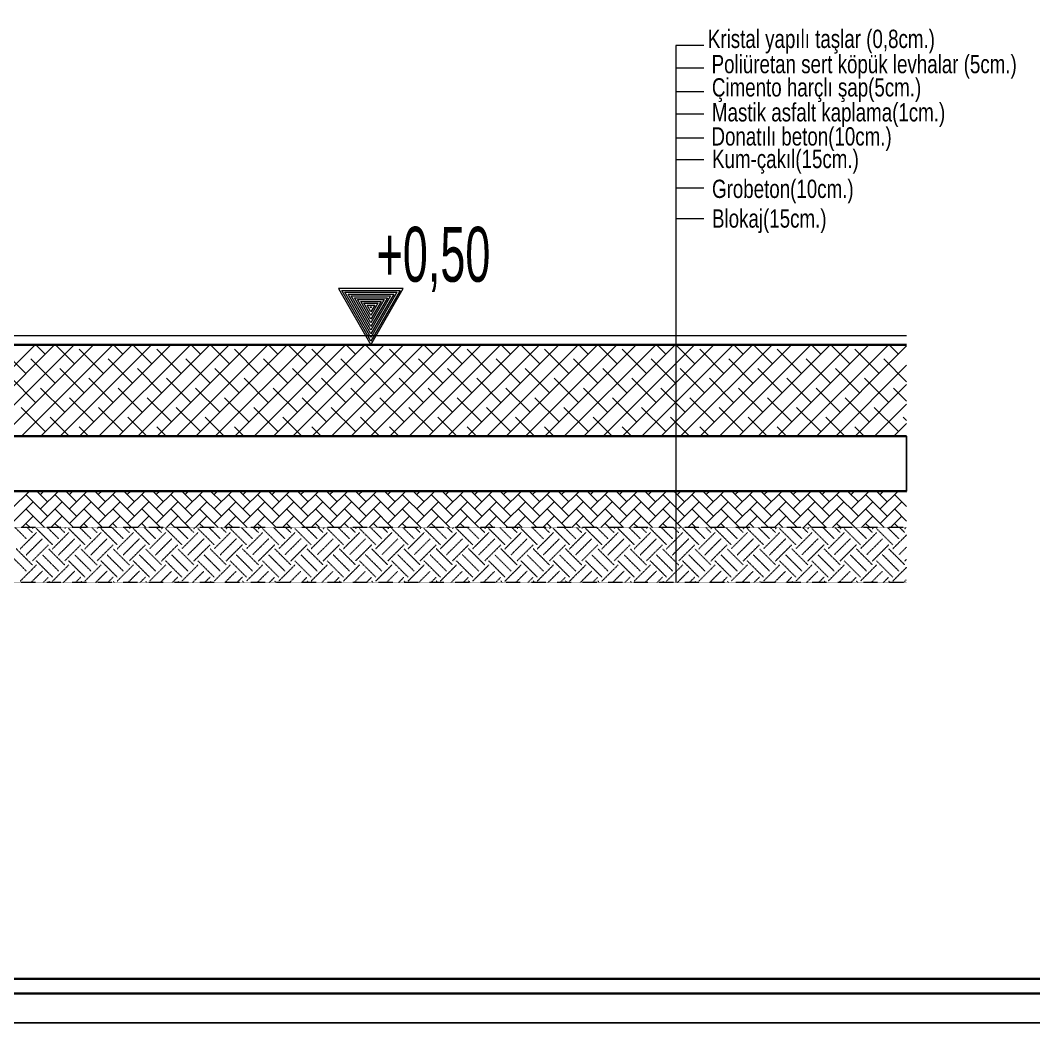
# Model space of a CAD drawing. Extents: x 775040 to 808375, y 4159409 to 4163651.
# Drawn here: x 805456 to 806150, y 4159409 to 4160094 of the extents above; entities that cross this region are included whole.
import ezdxf

# ---------------------------------------------------------------- set-up
doc = ezdxf.new("R2010")
doc.units = 0
doc.header["$MEASUREMENT"] = 0
doc.linetypes.add('DASHED2', pattern=[0.1875, 0.125, -0.0625])
for name, color, linetype, lineweight in [('25yazi', 255, 'Continuous', 15), ('KALIN', 30, 'Continuous', 18), ('P-HatchLight', 200, 'Continuous', 5), ('P-Levels', 240, 'Continuous', 20), ('P-Oklar', 31, 'Continuous', 18), ('Z_antet', 31, 'Continuous', 30), ('Z_g3', 3, 'Continuous', 13), ('Z_iç ölçü dikey', 111, 'Continuous', 25), ('Z_kesit döşeme', 5, 'Continuous', 30), ('Z_sıva', 241, 'Continuous', 5), ('Z_tarama', 8, 'Continuous', 5)]:
    doc.layers.add(name, color=color, linetype=linetype, lineweight=lineweight)
doc.layers.add('kot', color=4, linetype='Continuous')
doc.styles.add('10', font='swisscl.ttf', dxfattribs={"height": 10})
doc.styles.add('50', font='swisscl.ttf', dxfattribs={"height": 50})

# ---------------------------------------------------------------- blocks, each defined once
blk = doc.blocks.new('KOTLAMAGORUNUS KESITTE')
at = {"layer": 'P-HatchLight'}
for points in [[(0.1521, 0.1484), (0.0722, 0.01), (-0.0077, 0.1484)], [(0.1434, 0.1434), (0.0722, 0.02), (0.0009, 0.1434)], [(0.1348, 0.1384), (0.0722, 0.03), (0.0096, 0.1384)], [(0.1261, 0.1334), (0.0722, 0.04), (0.0183, 0.1334)], [(0.1175, 0.1284), (0.0722, 0.05), (0.0269, 0.1284)], [(0.1088, 0.1234), (0.0722, 0.06), (0.0356, 0.1234)], [(0.1001, 0.1184), (0.0722, 0.07), (0.0442, 0.1184)], [(0.0915, 0.1134), (0.0722, 0.08), (0.0529, 0.1134)], [(0.0828, 0.1084), (0.0722, 0.09), (0.0616, 0.1084)], [(0.0742, 0.1034), (0.0722, 0.1), (0.0702, 0.1034)]]:
    blk.add_lwpolyline(points, close=True, dxfattribs=at)
at = {"layer": 'P-Oklar', "color": 2, "ltscale": 0.5}
blk.add_line((0, 0), (0.7795, 0), dxfattribs=at)
blk.add_lwpolyline([(-0.0164, 0.1534), (0.0722, 0), (0.1608, 0.1534)], close=True, dxfattribs=at)
at = {"layer": 'P-Levels', "color": 7, "style": '50', "width": 0.8}
blk.add_attdef('%%P0.00', (-0.0314, 0.1775), '', height=0.15, dxfattribs=at)

msp = doc.modelspace()

# ---------------------------------------------------------------- linework, layer by layer
at = {"layer": 'KALIN'}
for p, q in [((801720.3, 4159408.75), (808375.4, 4159408.75)), ((808375.4, 4159408.75), (801740.3, 4159408.75))]:
    msp.add_line(p, q, dxfattribs=at)
at = {"layer": 'Z_antet'}
for p, q in [((801870.3, 4159438.75), (808375.4, 4159438.75)), ((808375.4, 4159428.75), (801860.3, 4159428.75))]:
    msp.add_line(p, q, dxfattribs=at)
at = {"layer": 'Z_g3'}
for p, q in [((805923.94, 4160076.75), (805904.75, 4160076.75)), ((805904.75, 4160076.75), (805904.75, 4159709.77)), ((805923.94, 4160061.4), (805904.75, 4160061.4)), ((805923.94, 4160045.15), (805904.75, 4160045.15)), ((805923.94, 4160029.81), (805904.75, 4160029.81)), ((805923.94, 4160013.39), (805904.75, 4160013.39)), ((805923.94, 4159998.64), (805904.75, 4159998.64)), ((805923.94, 4159979.33), (805904.75, 4159979.33)), ((805923.94, 4159958.29), (805904.75, 4159958.29))]:
    msp.add_line(p, q, dxfattribs=at)
at = {"layer": 'Z_iç ölçü dikey', "color": 5, "linetype": 'Continuous'}
msp.add_line((806062.59, 4159809.77), (806062.59, 4159772.27), dxfattribs=at)
at = {"layer": 'Z_kesit döşeme', "linetype": 'Continuous'}
msp.add_line((804893.76, 4159872.27), (806062.59, 4159872.27), dxfattribs=at)
msp.add_lwpolyline([(806062.59, 4159809.77), (802323.76, 4159809.77), (802323.76, 4159622.27), (802473.76, 4159622.27), (802473.76, 4159772.27), (803786.26, 4159772.27), (803786.26, 4159622.27), (803936.26, 4159622.27), (803936.26, 4159772.27), (804786.26, 4159772.27), (804786.26, 4159622.27), (804936.26, 4159622.27), (804936.26, 4159772.27), (806062.59, 4159772.27)], dxfattribs=at)
at = {"layer": 'Z_sıva', "linetype": 'Continuous'}
msp.add_lwpolyline([(806062.59, 4160536.02), (805921.46, 4160536.02), (804900.01, 4159892.25), (804900.01, 4159878.52), (806062.59, 4159878.52)], dxfattribs=at)
at = {"layer": 'Z_tarama'}
for p, q in [((805404.24, 4159809.77), (805466.74, 4159872.27)), ((805417.5, 4159809.77), (805480, 4159872.27)), ((805430.76, 4159809.77), (805493.26, 4159872.27)), ((805460.36, 4159852.62), (805443.78, 4159869.2)), ((805444.02, 4159809.77), (805506.52, 4159872.27)), ((805457.28, 4159809.77), (805519.78, 4159872.27)), ((805473.61, 4159865.88), (805467.22, 4159872.27)), ((805470.54, 4159809.77), (805533.04, 4159872.27)), ((805493.5, 4159859.25), (805480.48, 4159872.27)), ((805483.79, 4159809.77), (805546.29, 4159872.27)), ((805513.39, 4159852.62), (805496.82, 4159869.2)), ((805497.05, 4159809.77), (805559.55, 4159872.27)), ((805510.31, 4159809.77), (805572.81, 4159872.27)), ((805526.65, 4159865.88), (805520.26, 4159872.27)), ((805523.57, 4159809.77), (805586.07, 4159872.27)), ((805546.53, 4159859.25), (805533.52, 4159872.27)), ((805536.83, 4159809.77), (805599.33, 4159872.27)), ((805566.42, 4159852.62), (805549.85, 4159869.2)), ((805550.08, 4159809.77), (805612.58, 4159872.27)), ((805563.34, 4159809.77), (805625.84, 4159872.27)), ((805579.68, 4159865.88), (805573.29, 4159872.27)), ((805576.6, 4159809.77), (805639.1, 4159872.27)), ((805599.57, 4159859.25), (805586.55, 4159872.27)), ((805589.86, 4159809.77), (805652.36, 4159872.27)), ((805619.45, 4159852.62), (805602.88, 4159869.2)), ((805603.12, 4159809.77), (805665.62, 4159872.27)), ((805616.38, 4159809.77), (805678.88, 4159872.27)), ((805632.71, 4159865.88), (805626.32, 4159872.27)), ((805629.63, 4159809.77), (805692.13, 4159872.27)), ((805652.6, 4159859.25), (805639.58, 4159872.27)), ((805642.89, 4159809.77), (805705.39, 4159872.27)), ((805672.49, 4159852.62), (805655.91, 4159869.2)), ((805656.15, 4159809.77), (805718.65, 4159872.27)), ((805669.41, 4159809.77), (805731.91, 4159872.27)), ((805685.75, 4159865.88), (805679.36, 4159872.27)), ((805682.67, 4159809.77), (805745.17, 4159872.27)), ((805705.63, 4159859.25), (805692.62, 4159872.27)), ((805695.93, 4159809.77), (805758.43, 4159872.27)), ((805725.52, 4159852.62), (805708.95, 4159869.2)), ((805709.18, 4159809.77), (805771.68, 4159872.27)), ((805722.44, 4159809.77), (805784.94, 4159872.27)), ((805738.78, 4159865.88), (805732.39, 4159872.27)), ((805735.7, 4159809.77), (805798.2, 4159872.27)), ((805758.67, 4159859.25), (805745.65, 4159872.27)), ((805748.96, 4159809.77), (805811.46, 4159872.27)), ((805778.55, 4159852.62), (805761.98, 4159869.2)), ((805762.22, 4159809.77), (805824.72, 4159872.27)), ((805775.47, 4159809.77), (805837.97, 4159872.27)), ((805791.81, 4159865.88), (805785.42, 4159872.27)), ((805788.73, 4159809.77), (805851.23, 4159872.27)), ((805811.7, 4159859.25), (805798.68, 4159872.27)), ((805801.99, 4159809.77), (805864.49, 4159872.27)), ((805831.59, 4159852.62), (805815.01, 4159869.2)), ((805815.25, 4159809.77), (805877.75, 4159872.27)), ((805828.51, 4159809.77), (805891.01, 4159872.27)), ((805844.84, 4159865.88), (805838.46, 4159872.27)), ((805841.77, 4159809.77), (805904.27, 4159872.27)), ((805864.73, 4159859.25), (805851.71, 4159872.27)), ((805855.02, 4159809.77), (805917.52, 4159872.27)), ((805884.62, 4159852.62), (805868.05, 4159869.2)), ((805868.28, 4159809.77), (805930.78, 4159872.27)), ((805881.54, 4159809.77), (805944.04, 4159872.27)), ((805897.88, 4159865.88), (805891.49, 4159872.27)), ((805894.8, 4159809.77), (805957.3, 4159872.27)), ((805917.76, 4159859.25), (805904.75, 4159872.27)), ((805908.06, 4159809.77), (805970.56, 4159872.27)), ((805937.65, 4159852.62), (805921.08, 4159869.2)), ((805921.32, 4159809.77), (805983.82, 4159872.27)), ((805934.57, 4159809.77), (805997.07, 4159872.27)), ((805950.91, 4159865.88), (805944.52, 4159872.27)), ((805947.83, 4159809.77), (806010.33, 4159872.27)), ((805970.8, 4159859.25), (805957.78, 4159872.27)), ((805961.09, 4159809.77), (806023.59, 4159872.27)), ((805990.69, 4159852.62), (805974.11, 4159869.2)), ((805974.35, 4159809.77), (806036.85, 4159872.27)), ((805987.61, 4159809.77), (806050.11, 4159872.27)), ((806003.94, 4159865.88), (805997.55, 4159872.27)), ((806000.87, 4159809.77), (806062.59, 4159871.5)), ((806023.83, 4159859.25), (806010.81, 4159872.27)), ((806043.72, 4159852.62), (806027.15, 4159869.2)), ((806056.98, 4159865.88), (806050.59, 4159872.27)), ((805480.24, 4159845.99), (805463.67, 4159862.57)), ((805533.28, 4159845.99), (805516.7, 4159862.57)), ((805586.31, 4159845.99), (805569.74, 4159862.57)), ((805639.34, 4159845.99), (805622.77, 4159862.57)), ((805692.37, 4159845.99), (805675.8, 4159862.57)), ((805745.41, 4159845.99), (805728.83, 4159862.57)), ((805798.44, 4159845.99), (805781.87, 4159862.57)), ((805851.47, 4159845.99), (805834.9, 4159862.57)), ((805904.51, 4159845.99), (805887.93, 4159862.57)), ((805957.54, 4159845.99), (805940.97, 4159862.57)), ((806010.57, 4159845.99), (805994, 4159862.57)), ((806062.59, 4159847.01), (806047.03, 4159862.57)), ((805500.13, 4159839.36), (805483.56, 4159855.94)), ((805553.16, 4159839.36), (805536.59, 4159855.94)), ((805606.2, 4159839.36), (805589.62, 4159855.94)), ((805659.23, 4159839.36), (805642.66, 4159855.94)), ((805712.26, 4159839.36), (805695.69, 4159855.94)), ((805765.3, 4159839.36), (805748.72, 4159855.94)), ((805818.33, 4159839.36), (805801.76, 4159855.94)), ((805871.36, 4159839.36), (805854.79, 4159855.94)), ((805924.39, 4159839.36), (805907.82, 4159855.94)), ((805977.43, 4159839.36), (805960.85, 4159855.94)), ((806030.46, 4159839.36), (806013.89, 4159855.94)), ((806014.12, 4159809.77), (806062.59, 4159858.24)), ((805466.98, 4159832.73), (805450.41, 4159849.31)), ((805520.02, 4159832.73), (805503.44, 4159849.31)), ((805573.05, 4159832.73), (805556.48, 4159849.31)), ((805626.08, 4159832.73), (805609.51, 4159849.31)), ((805679.12, 4159832.73), (805662.54, 4159849.31)), ((805732.15, 4159832.73), (805715.58, 4159849.31)), ((805785.18, 4159832.73), (805768.61, 4159849.31)), ((805838.22, 4159832.73), (805821.64, 4159849.31)), ((805891.25, 4159832.73), (805874.68, 4159849.31)), ((805944.28, 4159832.73), (805927.71, 4159849.31)), ((805997.31, 4159832.73), (805980.74, 4159849.31)), ((806050.35, 4159832.73), (806033.77, 4159849.31)), ((805486.87, 4159826.11), (805470.3, 4159842.68)), ((805539.9, 4159826.11), (805523.33, 4159842.68)), ((805592.94, 4159826.11), (805576.36, 4159842.68)), ((805645.97, 4159826.11), (805629.4, 4159842.68)), ((805699, 4159826.11), (805682.43, 4159842.68)), ((805752.04, 4159826.11), (805735.46, 4159842.68)), ((805805.07, 4159826.11), (805788.5, 4159842.68)), ((805858.1, 4159826.11), (805841.53, 4159842.68)), ((805911.14, 4159826.11), (805894.56, 4159842.68)), ((805964.17, 4159826.11), (805947.6, 4159842.68)), ((806017.2, 4159826.11), (806000.63, 4159842.68)), ((806027.38, 4159809.77), (806062.59, 4159844.98)), ((806062.59, 4159833.75), (806053.66, 4159842.68)), ((805506.76, 4159819.48), (805490.19, 4159836.05)), ((805559.79, 4159819.48), (805543.22, 4159836.05)), ((805612.83, 4159819.48), (805596.25, 4159836.05)), ((805665.86, 4159819.48), (805649.29, 4159836.05)), ((805718.89, 4159819.48), (805702.32, 4159836.05)), ((805771.92, 4159819.48), (805755.35, 4159836.05)), ((805824.96, 4159819.48), (805808.38, 4159836.05)), ((805877.99, 4159819.48), (805861.42, 4159836.05)), ((805931.02, 4159819.48), (805914.45, 4159836.05)), ((805984.06, 4159819.48), (805967.48, 4159836.05)), ((806037.09, 4159819.48), (806020.52, 4159836.05)), ((806040.64, 4159809.77), (806062.59, 4159831.72)), ((805473.61, 4159812.85), (805457.04, 4159829.42)), ((805526.65, 4159812.85), (805510.07, 4159829.42)), ((805579.68, 4159812.85), (805563.11, 4159829.42)), ((805632.71, 4159812.85), (805616.14, 4159829.42)), ((805685.75, 4159812.85), (805669.17, 4159829.42)), ((805738.78, 4159812.85), (805722.21, 4159829.42)), ((805791.81, 4159812.85), (805775.24, 4159829.42)), ((805844.84, 4159812.85), (805828.27, 4159829.42)), ((805897.88, 4159812.85), (805881.3, 4159829.42)), ((805950.91, 4159812.85), (805934.34, 4159829.42)), ((806003.94, 4159812.85), (805987.37, 4159829.42)), ((806056.98, 4159812.85), (806040.4, 4159829.42)), ((805489.95, 4159809.77), (805476.93, 4159822.79)), ((805542.98, 4159809.77), (805529.96, 4159822.79)), ((805596.02, 4159809.77), (805582.99, 4159822.79)), ((805649.05, 4159809.77), (805636.03, 4159822.79)), ((805702.08, 4159809.77), (805689.06, 4159822.79)), ((805755.12, 4159809.77), (805742.09, 4159822.79)), ((805808.15, 4159809.77), (805795.13, 4159822.79)), ((805861.18, 4159809.77), (805848.16, 4159822.79)), ((805914.21, 4159809.77), (805901.19, 4159822.79)), ((805967.25, 4159809.77), (805954.23, 4159822.79)), ((806020.28, 4159809.77), (806007.26, 4159822.79)), ((806053.9, 4159809.77), (806062.59, 4159818.46)), ((806062.59, 4159820.49), (806060.29, 4159822.79)), ((805503.21, 4159809.77), (805496.82, 4159816.16)), ((805556.24, 4159809.77), (805549.85, 4159816.16)), ((805609.27, 4159809.77), (805602.88, 4159816.16)), ((805662.31, 4159809.77), (805655.91, 4159816.16)), ((805715.34, 4159809.77), (805708.95, 4159816.16)), ((805768.37, 4159809.77), (805761.98, 4159816.16)), ((805821.41, 4159809.77), (805815.01, 4159816.16)), ((805874.44, 4159809.77), (805868.05, 4159816.16)), ((805927.47, 4159809.77), (805921.08, 4159816.16)), ((805980.51, 4159809.77), (805974.11, 4159816.16)), ((806033.54, 4159809.77), (806027.15, 4159816.16))]:
    msp.add_line(p, q, dxfattribs=at)
at = {"layer": 'Z_tarama', "ltscale": 50}
for p, q in [((805450.46, 4159759.99), (805462.73, 4159772.27)), ((805475.2, 4159755.04), (805460.36, 4159769.89)), ((805475.2, 4159764.94), (805467.88, 4159772.27)), ((805470.25, 4159769.89), (805472.63, 4159772.27)), ((805470.25, 4159759.99), (805482.53, 4159772.27)), ((805495, 4159755.04), (805480.15, 4159769.89)), ((805495, 4159764.94), (805487.68, 4159772.27)), ((805490.05, 4159769.89), (805492.43, 4159772.27)), ((805490.05, 4159759.99), (805502.33, 4159772.27)), ((805514.8, 4159755.04), (805499.95, 4159769.89)), ((805514.8, 4159764.94), (805507.47, 4159772.27)), ((805509.85, 4159769.89), (805512.23, 4159772.27)), ((805509.85, 4159759.99), (805522.13, 4159772.27)), ((805534.6, 4159755.04), (805519.75, 4159769.89)), ((805534.6, 4159764.94), (805527.27, 4159772.27)), ((805529.65, 4159769.89), (805532.03, 4159772.27)), ((805529.65, 4159759.99), (805541.93, 4159772.27)), ((805554.4, 4159755.04), (805539.55, 4159769.89)), ((805554.4, 4159764.94), (805547.07, 4159772.27)), ((805549.45, 4159769.89), (805551.83, 4159772.27)), ((805549.45, 4159759.99), (805561.73, 4159772.27)), ((805574.2, 4159755.04), (805559.35, 4159769.89)), ((805574.2, 4159764.94), (805566.87, 4159772.27)), ((805569.25, 4159769.89), (805571.63, 4159772.27)), ((805569.25, 4159759.99), (805581.53, 4159772.27)), ((805594, 4159755.04), (805579.15, 4159769.89)), ((805594, 4159764.94), (805586.67, 4159772.27)), ((805589.05, 4159769.89), (805591.43, 4159772.27)), ((805589.05, 4159759.99), (805601.33, 4159772.27)), ((805613.8, 4159755.04), (805598.95, 4159769.89)), ((805613.8, 4159764.94), (805606.47, 4159772.27)), ((805608.85, 4159769.89), (805611.23, 4159772.27)), ((805608.85, 4159759.99), (805621.13, 4159772.27)), ((805633.6, 4159755.04), (805618.75, 4159769.89)), ((805633.6, 4159764.94), (805626.27, 4159772.27)), ((805628.65, 4159769.89), (805631.03, 4159772.27)), ((805628.65, 4159759.99), (805640.92, 4159772.27)), ((805653.4, 4159755.04), (805638.55, 4159769.89)), ((805653.4, 4159764.94), (805646.07, 4159772.27)), ((805648.45, 4159769.89), (805650.82, 4159772.27)), ((805648.45, 4159759.99), (805660.72, 4159772.27)), ((805673.19, 4159755.04), (805658.35, 4159769.89)), ((805673.19, 4159764.94), (805665.87, 4159772.27)), ((805668.24, 4159769.89), (805670.62, 4159772.27)), ((805668.24, 4159759.99), (805680.52, 4159772.27)), ((805692.99, 4159755.04), (805678.14, 4159769.89)), ((805692.99, 4159764.94), (805685.67, 4159772.27)), ((805688.04, 4159769.89), (805690.42, 4159772.27)), ((805688.04, 4159759.99), (805700.32, 4159772.27)), ((805712.79, 4159755.04), (805697.94, 4159769.89)), ((805712.79, 4159764.94), (805705.46, 4159772.27)), ((805707.84, 4159769.89), (805710.22, 4159772.27)), ((805707.84, 4159759.99), (805720.12, 4159772.27)), ((805732.59, 4159755.04), (805717.74, 4159769.89)), ((805732.59, 4159764.94), (805725.26, 4159772.27)), ((805727.64, 4159769.89), (805730.02, 4159772.27)), ((805727.64, 4159759.99), (805739.92, 4159772.27)), ((805752.39, 4159755.04), (805737.54, 4159769.89)), ((805752.39, 4159764.94), (805745.06, 4159772.27)), ((805747.44, 4159769.89), (805749.82, 4159772.27)), ((805747.44, 4159759.99), (805759.72, 4159772.27)), ((805772.19, 4159755.04), (805757.34, 4159769.89)), ((805772.19, 4159764.94), (805764.86, 4159772.27)), ((805767.24, 4159769.89), (805769.62, 4159772.27)), ((805767.24, 4159759.99), (805779.52, 4159772.27)), ((805791.99, 4159755.04), (805777.14, 4159769.89)), ((805791.99, 4159764.94), (805784.66, 4159772.27)), ((805787.04, 4159769.89), (805789.42, 4159772.27)), ((805787.04, 4159759.99), (805799.32, 4159772.27)), ((805811.79, 4159755.04), (805796.94, 4159769.89)), ((805811.79, 4159764.94), (805804.46, 4159772.27)), ((805806.84, 4159769.89), (805809.22, 4159772.27)), ((805806.84, 4159759.99), (805819.12, 4159772.27)), ((805831.59, 4159755.04), (805816.74, 4159769.89)), ((805831.59, 4159764.94), (805824.26, 4159772.27)), ((805826.64, 4159769.89), (805829.01, 4159772.27)), ((805826.64, 4159759.99), (805838.91, 4159772.27)), ((805851.39, 4159755.04), (805836.54, 4159769.89)), ((805851.39, 4159764.94), (805844.06, 4159772.27)), ((805846.44, 4159769.89), (805848.81, 4159772.27)), ((805846.44, 4159759.99), (805858.71, 4159772.27)), ((805871.18, 4159755.04), (805856.34, 4159769.89)), ((805871.18, 4159764.94), (805863.86, 4159772.27)), ((805866.23, 4159769.89), (805868.61, 4159772.27)), ((805866.23, 4159759.99), (805878.51, 4159772.27)), ((805890.98, 4159755.04), (805876.13, 4159769.89)), ((805890.98, 4159764.94), (805883.66, 4159772.27)), ((805886.03, 4159769.89), (805888.41, 4159772.27)), ((805886.03, 4159759.99), (805898.31, 4159772.27)), ((805910.78, 4159755.04), (805895.93, 4159769.89)), ((805910.78, 4159764.94), (805903.45, 4159772.27)), ((805905.83, 4159769.89), (805908.21, 4159772.27)), ((805905.83, 4159759.99), (805918.11, 4159772.27)), ((805930.58, 4159755.04), (805915.73, 4159769.89)), ((805930.58, 4159764.94), (805923.25, 4159772.27)), ((805925.63, 4159769.89), (805928.01, 4159772.27)), ((805925.63, 4159759.99), (805937.91, 4159772.27)), ((805950.38, 4159755.04), (805935.53, 4159769.89)), ((805950.38, 4159764.94), (805943.05, 4159772.27)), ((805945.43, 4159769.89), (805947.81, 4159772.27)), ((805945.43, 4159759.99), (805957.71, 4159772.27)), ((805970.18, 4159755.04), (805955.33, 4159769.89)), ((805970.18, 4159764.94), (805962.85, 4159772.27)), ((805965.23, 4159769.89), (805967.61, 4159772.27)), ((805965.23, 4159759.99), (805977.51, 4159772.27)), ((805989.98, 4159755.04), (805975.13, 4159769.89)), ((805989.98, 4159764.94), (805982.65, 4159772.27)), ((805985.03, 4159769.89), (805987.41, 4159772.27)), ((805985.03, 4159759.99), (805997.31, 4159772.27)), ((806009.78, 4159755.04), (805994.93, 4159769.89)), ((806009.78, 4159764.94), (806002.45, 4159772.27)), ((806004.83, 4159769.89), (806007.21, 4159772.27)), ((806004.83, 4159759.99), (806017.11, 4159772.27)), ((806029.58, 4159755.04), (806014.73, 4159769.89)), ((806029.58, 4159764.94), (806022.25, 4159772.27)), ((806024.63, 4159769.89), (806027, 4159772.27)), ((806024.63, 4159759.99), (806036.9, 4159772.27)), ((806049.38, 4159755.04), (806034.53, 4159769.89)), ((806049.38, 4159764.94), (806042.05, 4159772.27)), ((806044.43, 4159769.89), (806046.8, 4159772.27)), ((806044.43, 4159759.99), (806056.7, 4159772.27)), ((806062.59, 4159761.62), (806054.32, 4159769.89)), ((806062.59, 4159771.52), (806061.85, 4159772.27)), ((805450.46, 4159750.09), (805465.3, 4159764.94)), ((805470.25, 4159750.09), (805485.1, 4159764.94)), ((805490.05, 4159750.09), (805504.9, 4159764.94)), ((805509.85, 4159750.09), (805524.7, 4159764.94)), ((805529.65, 4159750.09), (805544.5, 4159764.94)), ((805549.45, 4159750.09), (805564.3, 4159764.94)), ((805569.25, 4159750.09), (805584.1, 4159764.94)), ((805589.05, 4159750.09), (805603.9, 4159764.94)), ((805608.85, 4159750.09), (805623.7, 4159764.94)), ((805628.65, 4159750.09), (805643.5, 4159764.94)), ((805648.45, 4159750.09), (805663.29, 4159764.94)), ((805668.24, 4159750.09), (805683.09, 4159764.94)), ((805688.04, 4159750.09), (805702.89, 4159764.94)), ((805707.84, 4159750.09), (805722.69, 4159764.94)), ((805727.64, 4159750.09), (805742.49, 4159764.94)), ((805747.44, 4159750.09), (805762.29, 4159764.94)), ((805767.24, 4159750.09), (805782.09, 4159764.94)), ((805787.04, 4159750.09), (805801.89, 4159764.94)), ((805806.84, 4159750.09), (805821.69, 4159764.94)), ((805826.64, 4159750.09), (805841.49, 4159764.94)), ((805846.44, 4159750.09), (805861.28, 4159764.94)), ((805866.23, 4159750.09), (805881.08, 4159764.94)), ((805886.03, 4159750.09), (805900.88, 4159764.94)), ((805905.83, 4159750.09), (805920.68, 4159764.94)), ((805925.63, 4159750.09), (805940.48, 4159764.94)), ((805945.43, 4159750.09), (805960.28, 4159764.94)), ((805965.23, 4159750.09), (805980.08, 4159764.94)), ((805985.03, 4159750.09), (805999.88, 4159764.94)), ((806004.83, 4159750.09), (806019.68, 4159764.94)), ((806024.63, 4159750.09), (806039.48, 4159764.94)), ((806044.43, 4159750.09), (806059.27, 4159764.94)), ((805473.08, 4159747.27), (805460.36, 4159759.99)), ((805492.88, 4159747.27), (805480.15, 4159759.99)), ((805512.68, 4159747.27), (805499.95, 4159759.99)), ((805532.47, 4159747.27), (805519.75, 4159759.99)), ((805552.27, 4159747.27), (805539.55, 4159759.99)), ((805572.07, 4159747.27), (805559.35, 4159759.99)), ((805591.87, 4159747.27), (805579.15, 4159759.99)), ((805611.67, 4159747.27), (805598.95, 4159759.99)), ((805631.47, 4159747.27), (805618.75, 4159759.99)), ((805651.27, 4159747.27), (805638.55, 4159759.99)), ((805671.07, 4159747.27), (805658.35, 4159759.99)), ((805690.87, 4159747.27), (805678.14, 4159759.99)), ((805710.67, 4159747.27), (805697.94, 4159759.99)), ((805730.46, 4159747.27), (805717.74, 4159759.99)), ((805750.26, 4159747.27), (805737.54, 4159759.99)), ((805770.06, 4159747.27), (805757.34, 4159759.99)), ((805789.86, 4159747.27), (805777.14, 4159759.99)), ((805809.66, 4159747.27), (805796.94, 4159759.99)), ((805829.46, 4159747.27), (805816.74, 4159759.99)), ((805849.26, 4159747.27), (805836.54, 4159759.99)), ((805869.06, 4159747.27), (805856.34, 4159759.99)), ((805888.86, 4159747.27), (805876.13, 4159759.99)), ((805908.66, 4159747.27), (805895.93, 4159759.99)), ((805928.45, 4159747.27), (805915.73, 4159759.99)), ((805948.25, 4159747.27), (805935.53, 4159759.99)), ((805968.05, 4159747.27), (805955.33, 4159759.99)), ((805987.85, 4159747.27), (805975.13, 4159759.99)), ((806007.65, 4159747.27), (805994.93, 4159759.99)), ((806027.45, 4159747.27), (806014.73, 4159759.99)), ((806047.25, 4159747.27), (806034.53, 4159759.99)), ((806062.59, 4159751.72), (806054.32, 4159759.99)), ((805457.53, 4159747.27), (805465.3, 4159755.04)), ((805463.18, 4159747.27), (805460.36, 4159750.09)), ((805477.33, 4159747.27), (805485.1, 4159755.04)), ((805482.98, 4159747.27), (805480.15, 4159750.09)), ((805497.13, 4159747.27), (805504.9, 4159755.04)), ((805502.78, 4159747.27), (805499.95, 4159750.09)), ((805516.93, 4159747.27), (805524.7, 4159755.04)), ((805522.57, 4159747.27), (805519.75, 4159750.09)), ((805536.73, 4159747.27), (805544.5, 4159755.04)), ((805542.37, 4159747.27), (805539.55, 4159750.09)), ((805556.53, 4159747.27), (805564.3, 4159755.04)), ((805562.17, 4159747.27), (805559.35, 4159750.09)), ((805576.33, 4159747.27), (805584.1, 4159755.04)), ((805581.97, 4159747.27), (805579.15, 4159750.09)), ((805596.13, 4159747.27), (805603.9, 4159755.04)), ((805601.77, 4159747.27), (805598.95, 4159750.09)), ((805615.92, 4159747.27), (805623.7, 4159755.04)), ((805621.57, 4159747.27), (805618.75, 4159750.09)), ((805635.72, 4159747.27), (805643.5, 4159755.04)), ((805641.37, 4159747.27), (805638.55, 4159750.09)), ((805655.52, 4159747.27), (805663.29, 4159755.04)), ((805661.17, 4159747.27), (805658.35, 4159750.09)), ((805675.32, 4159747.27), (805683.09, 4159755.04)), ((805680.97, 4159747.27), (805678.14, 4159750.09)), ((805695.12, 4159747.27), (805702.89, 4159755.04)), ((805700.77, 4159747.27), (805697.94, 4159750.09)), ((805714.92, 4159747.27), (805722.69, 4159755.04)), ((805720.56, 4159747.27), (805717.74, 4159750.09)), ((805734.72, 4159747.27), (805742.49, 4159755.04)), ((805740.36, 4159747.27), (805737.54, 4159750.09)), ((805754.52, 4159747.27), (805762.29, 4159755.04)), ((805760.16, 4159747.27), (805757.34, 4159750.09)), ((805774.32, 4159747.27), (805782.09, 4159755.04)), ((805779.96, 4159747.27), (805777.14, 4159750.09)), ((805794.12, 4159747.27), (805801.89, 4159755.04)), ((805799.76, 4159747.27), (805796.94, 4159750.09)), ((805813.91, 4159747.27), (805821.69, 4159755.04)), ((805819.56, 4159747.27), (805816.74, 4159750.09)), ((805833.71, 4159747.27), (805841.49, 4159755.04)), ((805839.36, 4159747.27), (805836.54, 4159750.09)), ((805853.51, 4159747.27), (805861.28, 4159755.04)), ((805859.16, 4159747.27), (805856.34, 4159750.09)), ((805873.31, 4159747.27), (805881.08, 4159755.04)), ((805878.96, 4159747.27), (805876.13, 4159750.09)), ((805893.11, 4159747.27), (805900.88, 4159755.04)), ((805898.76, 4159747.27), (805895.93, 4159750.09)), ((805912.91, 4159747.27), (805920.68, 4159755.04)), ((805918.55, 4159747.27), (805915.73, 4159750.09)), ((805932.71, 4159747.27), (805940.48, 4159755.04)), ((805938.35, 4159747.27), (805935.53, 4159750.09)), ((805952.51, 4159747.27), (805960.28, 4159755.04)), ((805958.15, 4159747.27), (805955.33, 4159750.09)), ((805972.31, 4159747.27), (805980.08, 4159755.04)), ((805977.95, 4159747.27), (805975.13, 4159750.09)), ((805992.11, 4159747.27), (805999.88, 4159755.04)), ((805997.75, 4159747.27), (805994.93, 4159750.09)), ((806011.9, 4159747.27), (806019.68, 4159755.04)), ((806017.55, 4159747.27), (806014.73, 4159750.09)), ((806031.7, 4159747.27), (806039.48, 4159755.04)), ((806037.35, 4159747.27), (806034.53, 4159750.09)), ((806051.5, 4159747.27), (806059.27, 4159755.04)), ((806057.15, 4159747.27), (806054.32, 4159750.09))]:
    msp.add_line(p, q, dxfattribs=at)
at = {"layer": 'Z_tarama', "linetype": 'DASHED2'}
for p, q in [((806062.59, 4159747.27), (804936.26, 4159747.27)), ((805460.63, 4159739.65), (805453.01, 4159747.27)), ((805456.49, 4159732.75), (805467.54, 4159743.79)), ((805464.77, 4159743.79), (805461.3, 4159747.27)), ((805464.77, 4159746.56), (805465.49, 4159747.27)), ((805478.59, 4159735.51), (805467.54, 4159746.56)), ((805482.73, 4159739.65), (805475.11, 4159747.27)), ((805478.59, 4159732.75), (805489.63, 4159743.79)), ((805486.87, 4159743.79), (805483.4, 4159747.27)), ((805486.87, 4159746.56), (805487.58, 4159747.27)), ((805500.68, 4159735.51), (805489.63, 4159746.56)), ((805504.83, 4159739.65), (805497.21, 4159747.27)), ((805500.68, 4159732.75), (805511.73, 4159743.79)), ((805508.97, 4159743.79), (805505.49, 4159747.27)), ((805508.97, 4159746.56), (805509.68, 4159747.27)), ((805522.78, 4159735.51), (805511.73, 4159746.56)), ((805526.92, 4159739.65), (805519.3, 4159747.27)), ((805522.78, 4159732.75), (805533.83, 4159743.79)), ((805531.07, 4159743.79), (805527.59, 4159747.27)), ((805531.07, 4159746.56), (805531.78, 4159747.27)), ((805544.88, 4159735.51), (805533.83, 4159746.56)), ((805549.02, 4159739.65), (805541.4, 4159747.27)), ((805544.88, 4159732.75), (805555.93, 4159743.79)), ((805553.16, 4159743.79), (805549.69, 4159747.27)), ((805553.16, 4159746.56), (805553.88, 4159747.27)), ((805566.97, 4159735.51), (805555.93, 4159746.56)), ((805571.12, 4159739.65), (805563.5, 4159747.27)), ((805566.97, 4159732.75), (805578.02, 4159743.79)), ((805575.26, 4159743.79), (805571.79, 4159747.27)), ((805575.26, 4159746.56), (805575.97, 4159747.27)), ((805589.07, 4159735.51), (805578.02, 4159746.56)), ((805593.21, 4159739.65), (805585.6, 4159747.27)), ((805589.07, 4159732.75), (805600.12, 4159743.79)), ((805597.36, 4159743.79), (805593.88, 4159747.27)), ((805597.36, 4159746.56), (805598.07, 4159747.27)), ((805611.17, 4159735.51), (805600.12, 4159746.56)), ((805615.31, 4159739.65), (805607.69, 4159747.27)), ((805611.17, 4159732.75), (805622.22, 4159743.79)), ((805619.45, 4159743.79), (805615.98, 4159747.27)), ((805619.45, 4159746.56), (805620.17, 4159747.27)), ((805633.26, 4159735.51), (805622.22, 4159746.56)), ((805637.41, 4159739.65), (805629.79, 4159747.27)), ((805633.26, 4159732.75), (805644.31, 4159743.79)), ((805641.55, 4159743.79), (805638.08, 4159747.27)), ((805641.55, 4159746.56), (805642.26, 4159747.27)), ((805655.36, 4159735.51), (805644.31, 4159746.56)), ((805659.51, 4159739.65), (805651.89, 4159747.27)), ((805655.36, 4159732.75), (805666.41, 4159743.79)), ((805663.65, 4159743.79), (805660.17, 4159747.27)), ((805663.65, 4159746.56), (805664.36, 4159747.27)), ((805677.46, 4159735.51), (805666.41, 4159746.56)), ((805681.6, 4159739.65), (805673.98, 4159747.27)), ((805677.46, 4159732.75), (805688.51, 4159743.79)), ((805685.75, 4159743.79), (805682.27, 4159747.27)), ((805685.75, 4159746.56), (805686.46, 4159747.27)), ((805699.56, 4159735.51), (805688.51, 4159746.56)), ((805703.7, 4159739.65), (805696.08, 4159747.27)), ((805699.56, 4159732.75), (805710.6, 4159743.79)), ((805707.84, 4159743.79), (805704.37, 4159747.27)), ((805707.84, 4159746.56), (805708.56, 4159747.27)), ((805721.65, 4159735.51), (805710.6, 4159746.56)), ((805725.8, 4159739.65), (805718.18, 4159747.27)), ((805721.65, 4159732.75), (805732.7, 4159743.79)), ((805729.94, 4159743.79), (805726.46, 4159747.27)), ((805729.94, 4159746.56), (805730.65, 4159747.27)), ((805743.75, 4159735.51), (805732.7, 4159746.56)), ((805747.89, 4159739.65), (805740.28, 4159747.27)), ((805743.75, 4159732.75), (805754.8, 4159743.79)), ((805752.04, 4159743.79), (805748.56, 4159747.27)), ((805752.04, 4159746.56), (805752.75, 4159747.27)), ((805765.85, 4159735.51), (805754.8, 4159746.56)), ((805769.99, 4159739.65), (805762.37, 4159747.27)), ((805765.85, 4159732.75), (805776.9, 4159743.79)), ((805774.13, 4159743.79), (805770.66, 4159747.27)), ((805774.13, 4159746.56), (805774.85, 4159747.27)), ((805787.94, 4159735.51), (805776.9, 4159746.56)), ((805792.09, 4159739.65), (805784.47, 4159747.27)), ((805787.94, 4159732.75), (805798.99, 4159743.79)), ((805796.23, 4159743.79), (805792.76, 4159747.27)), ((805796.23, 4159746.56), (805796.94, 4159747.27)), ((805810.04, 4159735.51), (805798.99, 4159746.56)), ((805814.18, 4159739.65), (805806.57, 4159747.27)), ((805810.04, 4159732.75), (805821.09, 4159743.79)), ((805818.33, 4159743.79), (805814.85, 4159747.27)), ((805818.33, 4159746.56), (805819.04, 4159747.27)), ((805832.14, 4159735.51), (805821.09, 4159746.56)), ((805836.28, 4159739.65), (805828.66, 4159747.27)), ((805832.14, 4159732.75), (805843.19, 4159743.79)), ((805840.43, 4159743.79), (805836.95, 4159747.27)), ((805840.43, 4159746.56), (805841.14, 4159747.27)), ((805854.24, 4159735.51), (805843.19, 4159746.56)), ((805858.38, 4159739.65), (805850.76, 4159747.27)), ((805854.24, 4159732.75), (805865.28, 4159743.79)), ((805862.52, 4159743.79), (805859.05, 4159747.27)), ((805862.52, 4159746.56), (805863.24, 4159747.27)), ((805876.33, 4159735.51), (805865.28, 4159746.56)), ((805880.48, 4159739.65), (805872.86, 4159747.27)), ((805876.33, 4159732.75), (805887.38, 4159743.79)), ((805884.62, 4159743.79), (805881.14, 4159747.27)), ((805884.62, 4159746.56), (805885.33, 4159747.27)), ((805898.43, 4159735.51), (805887.38, 4159746.56)), ((805902.57, 4159739.65), (805894.95, 4159747.27)), ((805898.43, 4159732.75), (805909.48, 4159743.79)), ((805906.72, 4159743.79), (805903.24, 4159747.27)), ((805906.72, 4159746.56), (805907.43, 4159747.27)), ((805920.53, 4159735.51), (805909.48, 4159746.56)), ((805924.67, 4159739.65), (805917.05, 4159747.27)), ((805920.53, 4159732.75), (805931.58, 4159743.79)), ((805928.81, 4159743.79), (805925.34, 4159747.27)), ((805928.81, 4159746.56), (805929.53, 4159747.27)), ((805942.62, 4159735.51), (805931.58, 4159746.56)), ((805946.77, 4159739.65), (805939.15, 4159747.27)), ((805942.62, 4159732.75), (805953.67, 4159743.79)), ((805950.91, 4159743.79), (805947.44, 4159747.27)), ((805950.91, 4159746.56), (805951.62, 4159747.27)), ((805964.72, 4159735.51), (805953.67, 4159746.56)), ((805968.86, 4159739.65), (805961.25, 4159747.27)), ((805964.72, 4159732.75), (805975.77, 4159743.79)), ((805973.01, 4159743.79), (805969.53, 4159747.27)), ((805973.01, 4159746.56), (805973.72, 4159747.27)), ((805986.82, 4159735.51), (805975.77, 4159746.56)), ((805990.96, 4159739.65), (805983.34, 4159747.27)), ((805986.82, 4159732.75), (805997.87, 4159743.79)), ((805995.1, 4159743.79), (805991.63, 4159747.27)), ((805995.1, 4159746.56), (805995.82, 4159747.27)), ((806008.92, 4159735.51), (805997.87, 4159746.56)), ((806013.06, 4159739.65), (806005.44, 4159747.27)), ((806008.92, 4159732.75), (806019.96, 4159743.79)), ((806017.2, 4159743.79), (806013.73, 4159747.27)), ((806017.2, 4159746.56), (806017.91, 4159747.27)), ((806031.01, 4159735.51), (806019.96, 4159746.56)), ((806035.16, 4159739.65), (806027.54, 4159747.27)), ((806031.01, 4159732.75), (806042.06, 4159743.79)), ((806039.3, 4159743.79), (806035.82, 4159747.27)), ((806039.3, 4159746.56), (806040.01, 4159747.27)), ((806053.11, 4159735.51), (806042.06, 4159746.56)), ((806057.25, 4159739.65), (806049.63, 4159747.27)), ((806053.11, 4159732.75), (806062.59, 4159742.23)), ((806061.4, 4159743.79), (806057.92, 4159747.27)), ((806061.4, 4159746.56), (806062.11, 4159747.27)), ((805460.63, 4159728.6), (805471.68, 4159739.65)), ((805464.77, 4159724.46), (805475.82, 4159735.51)), ((805482.73, 4159728.6), (805493.78, 4159739.65)), ((805486.87, 4159724.46), (805497.92, 4159735.51)), ((805504.83, 4159728.6), (805515.87, 4159739.65)), ((805508.97, 4159724.46), (805520.02, 4159735.51)), ((805526.92, 4159728.6), (805537.97, 4159739.65)), ((805531.07, 4159724.46), (805542.11, 4159735.51)), ((805549.02, 4159728.6), (805560.07, 4159739.65)), ((805553.16, 4159724.46), (805564.21, 4159735.51)), ((805571.12, 4159728.6), (805582.17, 4159739.65)), ((805575.26, 4159724.46), (805586.31, 4159735.51)), ((805593.21, 4159728.6), (805604.26, 4159739.65)), ((805597.36, 4159724.46), (805608.41, 4159735.51)), ((805615.31, 4159728.6), (805626.36, 4159739.65)), ((805619.45, 4159724.46), (805630.5, 4159735.51)), ((805637.41, 4159728.6), (805648.46, 4159739.65)), ((805641.55, 4159724.46), (805652.6, 4159735.51)), ((805659.51, 4159728.6), (805670.55, 4159739.65)), ((805663.65, 4159724.46), (805674.7, 4159735.51)), ((805681.6, 4159728.6), (805692.65, 4159739.65)), ((805685.75, 4159724.46), (805696.79, 4159735.51)), ((805703.7, 4159728.6), (805714.75, 4159739.65)), ((805707.84, 4159724.46), (805718.89, 4159735.51)), ((805725.8, 4159728.6), (805736.85, 4159739.65)), ((805729.94, 4159724.46), (805740.99, 4159735.51)), ((805747.89, 4159728.6), (805758.94, 4159739.65)), ((805752.04, 4159724.46), (805763.09, 4159735.51)), ((805769.99, 4159728.6), (805781.04, 4159739.65)), ((805774.13, 4159724.46), (805785.18, 4159735.51)), ((805792.09, 4159728.6), (805803.14, 4159739.65)), ((805796.23, 4159724.46), (805807.28, 4159735.51)), ((805814.18, 4159728.6), (805825.23, 4159739.65)), ((805818.33, 4159724.46), (805829.38, 4159735.51)), ((805836.28, 4159728.6), (805847.33, 4159739.65)), ((805840.43, 4159724.46), (805851.47, 4159735.51)), ((805858.38, 4159728.6), (805869.43, 4159739.65)), ((805862.52, 4159724.46), (805873.57, 4159735.51)), ((805880.48, 4159728.6), (805891.52, 4159739.65)), ((805884.62, 4159724.46), (805895.67, 4159735.51)), ((805902.57, 4159728.6), (805913.62, 4159739.65)), ((805906.72, 4159724.46), (805917.76, 4159735.51)), ((805924.67, 4159728.6), (805935.72, 4159739.65)), ((805928.81, 4159724.46), (805939.86, 4159735.51)), ((805946.77, 4159728.6), (805957.82, 4159739.65)), ((805950.91, 4159724.46), (805961.96, 4159735.51)), ((805968.86, 4159728.6), (805979.91, 4159739.65)), ((805973.01, 4159724.46), (805984.06, 4159735.51)), ((805990.96, 4159728.6), (806002.01, 4159739.65)), ((805995.1, 4159724.46), (806006.15, 4159735.51)), ((806013.06, 4159728.6), (806024.11, 4159739.65)), ((806017.2, 4159724.46), (806028.25, 4159735.51)), ((806035.16, 4159728.6), (806046.2, 4159739.65)), ((806039.3, 4159724.46), (806050.35, 4159735.51)), ((805460.63, 4159717.55), (805449.58, 4159728.6)), ((805464.77, 4159721.7), (805453.73, 4159732.75)), ((805482.73, 4159717.55), (805471.68, 4159728.6)), ((805486.87, 4159721.7), (805475.82, 4159732.75)), ((805504.83, 4159717.55), (805493.78, 4159728.6)), ((805508.97, 4159721.7), (805497.92, 4159732.75)), ((805526.92, 4159717.55), (805515.87, 4159728.6)), ((805531.07, 4159721.7), (805520.02, 4159732.75)), ((805549.02, 4159717.55), (805537.97, 4159728.6)), ((805553.16, 4159721.7), (805542.11, 4159732.75)), ((805571.12, 4159717.55), (805560.07, 4159728.6)), ((805575.26, 4159721.7), (805564.21, 4159732.75)), ((805593.21, 4159717.55), (805582.17, 4159728.6)), ((805597.36, 4159721.7), (805586.31, 4159732.75)), ((805615.31, 4159717.55), (805604.26, 4159728.6)), ((805619.45, 4159721.7), (805608.41, 4159732.75)), ((805637.41, 4159717.55), (805626.36, 4159728.6)), ((805641.55, 4159721.7), (805630.5, 4159732.75)), ((805659.51, 4159717.55), (805648.46, 4159728.6)), ((805663.65, 4159721.7), (805652.6, 4159732.75)), ((805681.6, 4159717.55), (805670.55, 4159728.6)), ((805685.75, 4159721.7), (805674.7, 4159732.75)), ((805703.7, 4159717.55), (805692.65, 4159728.6)), ((805707.84, 4159721.7), (805696.79, 4159732.75)), ((805725.8, 4159717.55), (805714.75, 4159728.6)), ((805729.94, 4159721.7), (805718.89, 4159732.75)), ((805747.89, 4159717.55), (805736.85, 4159728.6)), ((805752.04, 4159721.7), (805740.99, 4159732.75)), ((805769.99, 4159717.55), (805758.94, 4159728.6)), ((805774.13, 4159721.7), (805763.09, 4159732.75)), ((805792.09, 4159717.55), (805781.04, 4159728.6)), ((805796.23, 4159721.7), (805785.18, 4159732.75)), ((805814.18, 4159717.55), (805803.14, 4159728.6)), ((805818.33, 4159721.7), (805807.28, 4159732.75)), ((805836.28, 4159717.55), (805825.23, 4159728.6)), ((805840.43, 4159721.7), (805829.38, 4159732.75)), ((805858.38, 4159717.55), (805847.33, 4159728.6)), ((805862.52, 4159721.7), (805851.47, 4159732.75)), ((805880.48, 4159717.55), (805869.43, 4159728.6)), ((805884.62, 4159721.7), (805873.57, 4159732.75)), ((805902.57, 4159717.55), (805891.52, 4159728.6)), ((805906.72, 4159721.7), (805895.67, 4159732.75)), ((805924.67, 4159717.55), (805913.62, 4159728.6)), ((805928.81, 4159721.7), (805917.76, 4159732.75)), ((805946.77, 4159717.55), (805935.72, 4159728.6)), ((805950.91, 4159721.7), (805939.86, 4159732.75)), ((805968.86, 4159717.55), (805957.82, 4159728.6)), ((805973.01, 4159721.7), (805961.96, 4159732.75)), ((805990.96, 4159717.55), (805979.91, 4159728.6)), ((805995.1, 4159721.7), (805984.06, 4159732.75)), ((806013.06, 4159717.55), (806002.01, 4159728.6)), ((806017.2, 4159721.7), (806006.15, 4159732.75)), ((806035.16, 4159717.55), (806024.11, 4159728.6)), ((806039.3, 4159721.7), (806028.25, 4159732.75)), ((806057.25, 4159717.55), (806046.2, 4159728.6)), ((806061.4, 4159721.7), (806050.35, 4159732.75)), ((806057.25, 4159728.6), (806062.59, 4159733.94)), ((805456.49, 4159710.65), (805467.54, 4159721.7)), ((805478.59, 4159713.41), (805467.54, 4159724.46)), ((805478.59, 4159710.65), (805489.63, 4159721.7)), ((805500.68, 4159713.41), (805489.63, 4159724.46)), ((805500.68, 4159710.65), (805511.73, 4159721.7)), ((805522.78, 4159713.41), (805511.73, 4159724.46)), ((805522.78, 4159710.65), (805533.83, 4159721.7)), ((805544.88, 4159713.41), (805533.83, 4159724.46)), ((805544.88, 4159710.65), (805555.93, 4159721.7)), ((805566.97, 4159713.41), (805555.93, 4159724.46)), ((805566.97, 4159710.65), (805578.02, 4159721.7)), ((805589.07, 4159713.41), (805578.02, 4159724.46)), ((805589.07, 4159710.65), (805600.12, 4159721.7)), ((805611.17, 4159713.41), (805600.12, 4159724.46)), ((805611.17, 4159710.65), (805622.22, 4159721.7)), ((805633.26, 4159713.41), (805622.22, 4159724.46)), ((805633.26, 4159710.65), (805644.31, 4159721.7)), ((805655.36, 4159713.41), (805644.31, 4159724.46)), ((805655.36, 4159710.65), (805666.41, 4159721.7)), ((805677.46, 4159713.41), (805666.41, 4159724.46)), ((805677.46, 4159710.65), (805688.51, 4159721.7)), ((805699.56, 4159713.41), (805688.51, 4159724.46)), ((805699.56, 4159710.65), (805710.6, 4159721.7)), ((805721.65, 4159713.41), (805710.6, 4159724.46)), ((805721.65, 4159710.65), (805732.7, 4159721.7)), ((805743.75, 4159713.41), (805732.7, 4159724.46)), ((805743.75, 4159710.65), (805754.8, 4159721.7)), ((805765.85, 4159713.41), (805754.8, 4159724.46)), ((805765.85, 4159710.65), (805776.9, 4159721.7)), ((805787.94, 4159713.41), (805776.9, 4159724.46)), ((805787.94, 4159710.65), (805798.99, 4159721.7)), ((805810.04, 4159713.41), (805798.99, 4159724.46)), ((805810.04, 4159710.65), (805821.09, 4159721.7)), ((805832.14, 4159713.41), (805821.09, 4159724.46)), ((805832.14, 4159710.65), (805843.19, 4159721.7)), ((805854.24, 4159713.41), (805843.19, 4159724.46)), ((805854.24, 4159710.65), (805865.28, 4159721.7)), ((805876.33, 4159713.41), (805865.28, 4159724.46)), ((805876.33, 4159710.65), (805887.38, 4159721.7)), ((805898.43, 4159713.41), (805887.38, 4159724.46)), ((805898.43, 4159710.65), (805909.48, 4159721.7)), ((805920.53, 4159713.41), (805909.48, 4159724.46)), ((805920.53, 4159710.65), (805931.58, 4159721.7)), ((805942.62, 4159713.41), (805931.58, 4159724.46)), ((805942.62, 4159710.65), (805953.67, 4159721.7)), ((805964.72, 4159713.41), (805953.67, 4159724.46)), ((805964.72, 4159710.65), (805975.77, 4159721.7)), ((805986.82, 4159713.41), (805975.77, 4159724.46)), ((805986.82, 4159710.65), (805997.87, 4159721.7)), ((806008.92, 4159713.41), (805997.87, 4159724.46)), ((806008.92, 4159710.65), (806019.96, 4159721.7)), ((806031.01, 4159713.41), (806019.96, 4159724.46)), ((806031.01, 4159710.65), (806042.06, 4159721.7)), ((806053.11, 4159713.41), (806042.06, 4159724.46)), ((806061.4, 4159724.46), (806062.59, 4159725.66)), ((805463.9, 4159709.77), (805471.68, 4159717.55)), ((805485.99, 4159709.77), (805493.78, 4159717.55)), ((805508.09, 4159709.77), (805515.87, 4159717.55)), ((805530.19, 4159709.77), (805537.97, 4159717.55)), ((805552.28, 4159709.77), (805560.07, 4159717.55)), ((805574.38, 4159709.77), (805582.17, 4159717.55)), ((805596.48, 4159709.77), (805604.26, 4159717.55)), ((805618.57, 4159709.77), (805626.36, 4159717.55)), ((805640.67, 4159709.77), (805648.46, 4159717.55)), ((805662.77, 4159709.77), (805670.55, 4159717.55)), ((805684.87, 4159709.77), (805692.65, 4159717.55)), ((805706.96, 4159709.77), (805714.75, 4159717.55)), ((805729.06, 4159709.77), (805736.85, 4159717.55)), ((805751.16, 4159709.77), (805758.94, 4159717.55)), ((805773.25, 4159709.77), (805781.04, 4159717.55)), ((805795.35, 4159709.77), (805803.14, 4159717.55)), ((805817.45, 4159709.77), (805825.23, 4159717.55)), ((805839.55, 4159709.77), (805847.33, 4159717.55)), ((805861.64, 4159709.77), (805869.43, 4159717.55)), ((805883.74, 4159709.77), (805891.52, 4159717.55)), ((805905.84, 4159709.77), (805913.62, 4159717.55)), ((805927.93, 4159709.77), (805935.72, 4159717.55)), ((805950.03, 4159709.77), (805957.82, 4159717.55)), ((805972.13, 4159709.77), (805979.91, 4159717.55)), ((805994.23, 4159709.77), (806002.01, 4159717.55)), ((806016.32, 4159709.77), (806024.11, 4159717.55)), ((806038.42, 4159709.77), (806046.2, 4159717.55)), ((806053.11, 4159710.65), (806062.59, 4159720.13)), ((806062.59, 4159709.77), (804936.26, 4159709.77)), ((805472.18, 4159709.77), (805475.82, 4159713.41)), ((805476.7, 4159709.77), (805475.82, 4159710.65)), ((805494.28, 4159709.77), (805497.92, 4159713.41)), ((805498.8, 4159709.77), (805497.92, 4159710.65)), ((805516.38, 4159709.77), (805520.02, 4159713.41)), ((805520.9, 4159709.77), (805520.02, 4159710.65)), ((805538.47, 4159709.77), (805542.11, 4159713.41)), ((805542.99, 4159709.77), (805542.11, 4159710.65)), ((805560.57, 4159709.77), (805564.21, 4159713.41)), ((805565.09, 4159709.77), (805564.21, 4159710.65)), ((805582.67, 4159709.77), (805586.31, 4159713.41)), ((805587.19, 4159709.77), (805586.31, 4159710.65)), ((805604.76, 4159709.77), (805608.41, 4159713.41)), ((805609.29, 4159709.77), (805608.41, 4159710.65)), ((805626.86, 4159709.77), (805630.5, 4159713.41)), ((805631.38, 4159709.77), (805630.5, 4159710.65)), ((805648.96, 4159709.77), (805652.6, 4159713.41)), ((805653.48, 4159709.77), (805652.6, 4159710.65)), ((805671.06, 4159709.77), (805674.7, 4159713.41)), ((805675.58, 4159709.77), (805674.7, 4159710.65)), ((805693.15, 4159709.77), (805696.79, 4159713.41)), ((805697.67, 4159709.77), (805696.79, 4159710.65)), ((805715.25, 4159709.77), (805718.89, 4159713.41)), ((805719.77, 4159709.77), (805718.89, 4159710.65)), ((805737.35, 4159709.77), (805740.99, 4159713.41)), ((805741.87, 4159709.77), (805740.99, 4159710.65)), ((805759.44, 4159709.77), (805763.09, 4159713.41)), ((805763.96, 4159709.77), (805763.09, 4159710.65)), ((805781.54, 4159709.77), (805785.18, 4159713.41)), ((805786.06, 4159709.77), (805785.18, 4159710.65)), ((805803.64, 4159709.77), (805807.28, 4159713.41)), ((805808.16, 4159709.77), (805807.28, 4159710.65)), ((805825.74, 4159709.77), (805829.38, 4159713.41)), ((805830.26, 4159709.77), (805829.38, 4159710.65)), ((805847.83, 4159709.77), (805851.47, 4159713.41)), ((805852.35, 4159709.77), (805851.47, 4159710.65)), ((805869.93, 4159709.77), (805873.57, 4159713.41)), ((805874.45, 4159709.77), (805873.57, 4159710.65)), ((805892.03, 4159709.77), (805895.67, 4159713.41)), ((805896.55, 4159709.77), (805895.67, 4159710.65)), ((805914.12, 4159709.77), (805917.76, 4159713.41)), ((805918.64, 4159709.77), (805917.76, 4159710.65)), ((805936.22, 4159709.77), (805939.86, 4159713.41)), ((805940.74, 4159709.77), (805939.86, 4159710.65)), ((805958.32, 4159709.77), (805961.96, 4159713.41)), ((805962.84, 4159709.77), (805961.96, 4159710.65)), ((805980.41, 4159709.77), (805984.06, 4159713.41)), ((805984.94, 4159709.77), (805984.06, 4159710.65)), ((806002.51, 4159709.77), (806006.15, 4159713.41)), ((806007.03, 4159709.77), (806006.15, 4159710.65)), ((806024.61, 4159709.77), (806028.25, 4159713.41)), ((806029.13, 4159709.77), (806028.25, 4159710.65)), ((806046.71, 4159709.77), (806050.35, 4159713.41)), ((806051.23, 4159709.77), (806050.35, 4159710.65)), ((806060.52, 4159709.77), (806062.59, 4159711.84))]:
    msp.add_line(p, q, dxfattribs=at)

# ---------------------------------------------------------------- block references
at = {"layer": 'kot'}
ref = msp.add_blockref('KOTLAMAGORUNUS KESITTE', (805678.21, 4159872.27), dxfattribs=dict(at, xscale=250, yscale=250, zscale=250))
ref.add_attrib('%%P0.00', '+0,50', (805700.12, 4159915.35), dxfattribs={"layer": '25yazi', "height": 37.5, "style": '50', "width": 0.8})

# ---------------------------------------------------------------- texts
at = {"layer": 'Z_g3', "ltscale": 0.8, "style": '10'}
for s, p in [('Kristal yapılı taşlar (0,8cm.)', (805926.69, 4160075.14)), ('Poliüretan sert köpük levhalar (5cm.)', (805929.24, 4160057.91)), ('Çimento harçlı şap(5cm.)', (805929.45, 4160041.98)), ('Mastik asfalt kaplama(1cm.)', (805929.47, 4160024.94)), ('Donatılı beton(10cm.)', (805929.17, 4160008.47)), ('Kum-çakıl(15cm.)', (805929.53, 4159993.04)), ('Grobeton(10cm.)', (805929.51, 4159972.61)), ('Blokaj(15cm.)', (805929.51, 4159952.33))]:
    msp.add_text(s, height=12.5, dxfattribs=at).set_placement(p)

doc.saveas('drawing.dxf')
